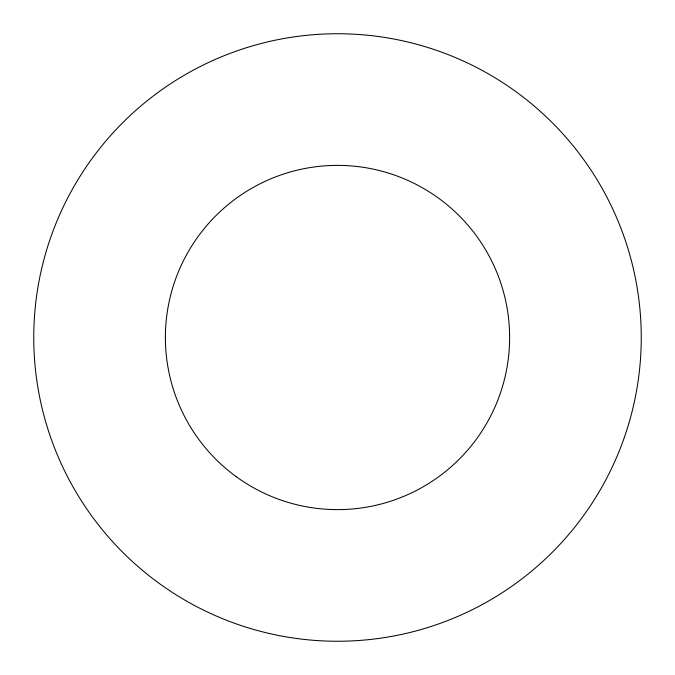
<?xml version="1.0" encoding="UTF-8"?>
<svg xmlns="http://www.w3.org/2000/svg" width="675" height="675" viewBox="0 0 675 675"><rect width="100%" height="100%" fill="white"/><g stroke="black" fill="none" stroke-linecap="round" stroke-linejoin="round"><path stroke-width="1.01" d="M185.625 600.556A303.75 303.75 0 0 0 641.25 337.5A303.75 303.75 0 0 0 185.625 74.444A303.75 303.75 0 0 0 185.625 600.556M236.326 476.752A172.125 172.125 0 0 0 508.68 355.489A172.125 172.125 0 0 0 267.494 180.259A172.125 172.125 0 0 0 236.326 476.752"/></g></svg>
